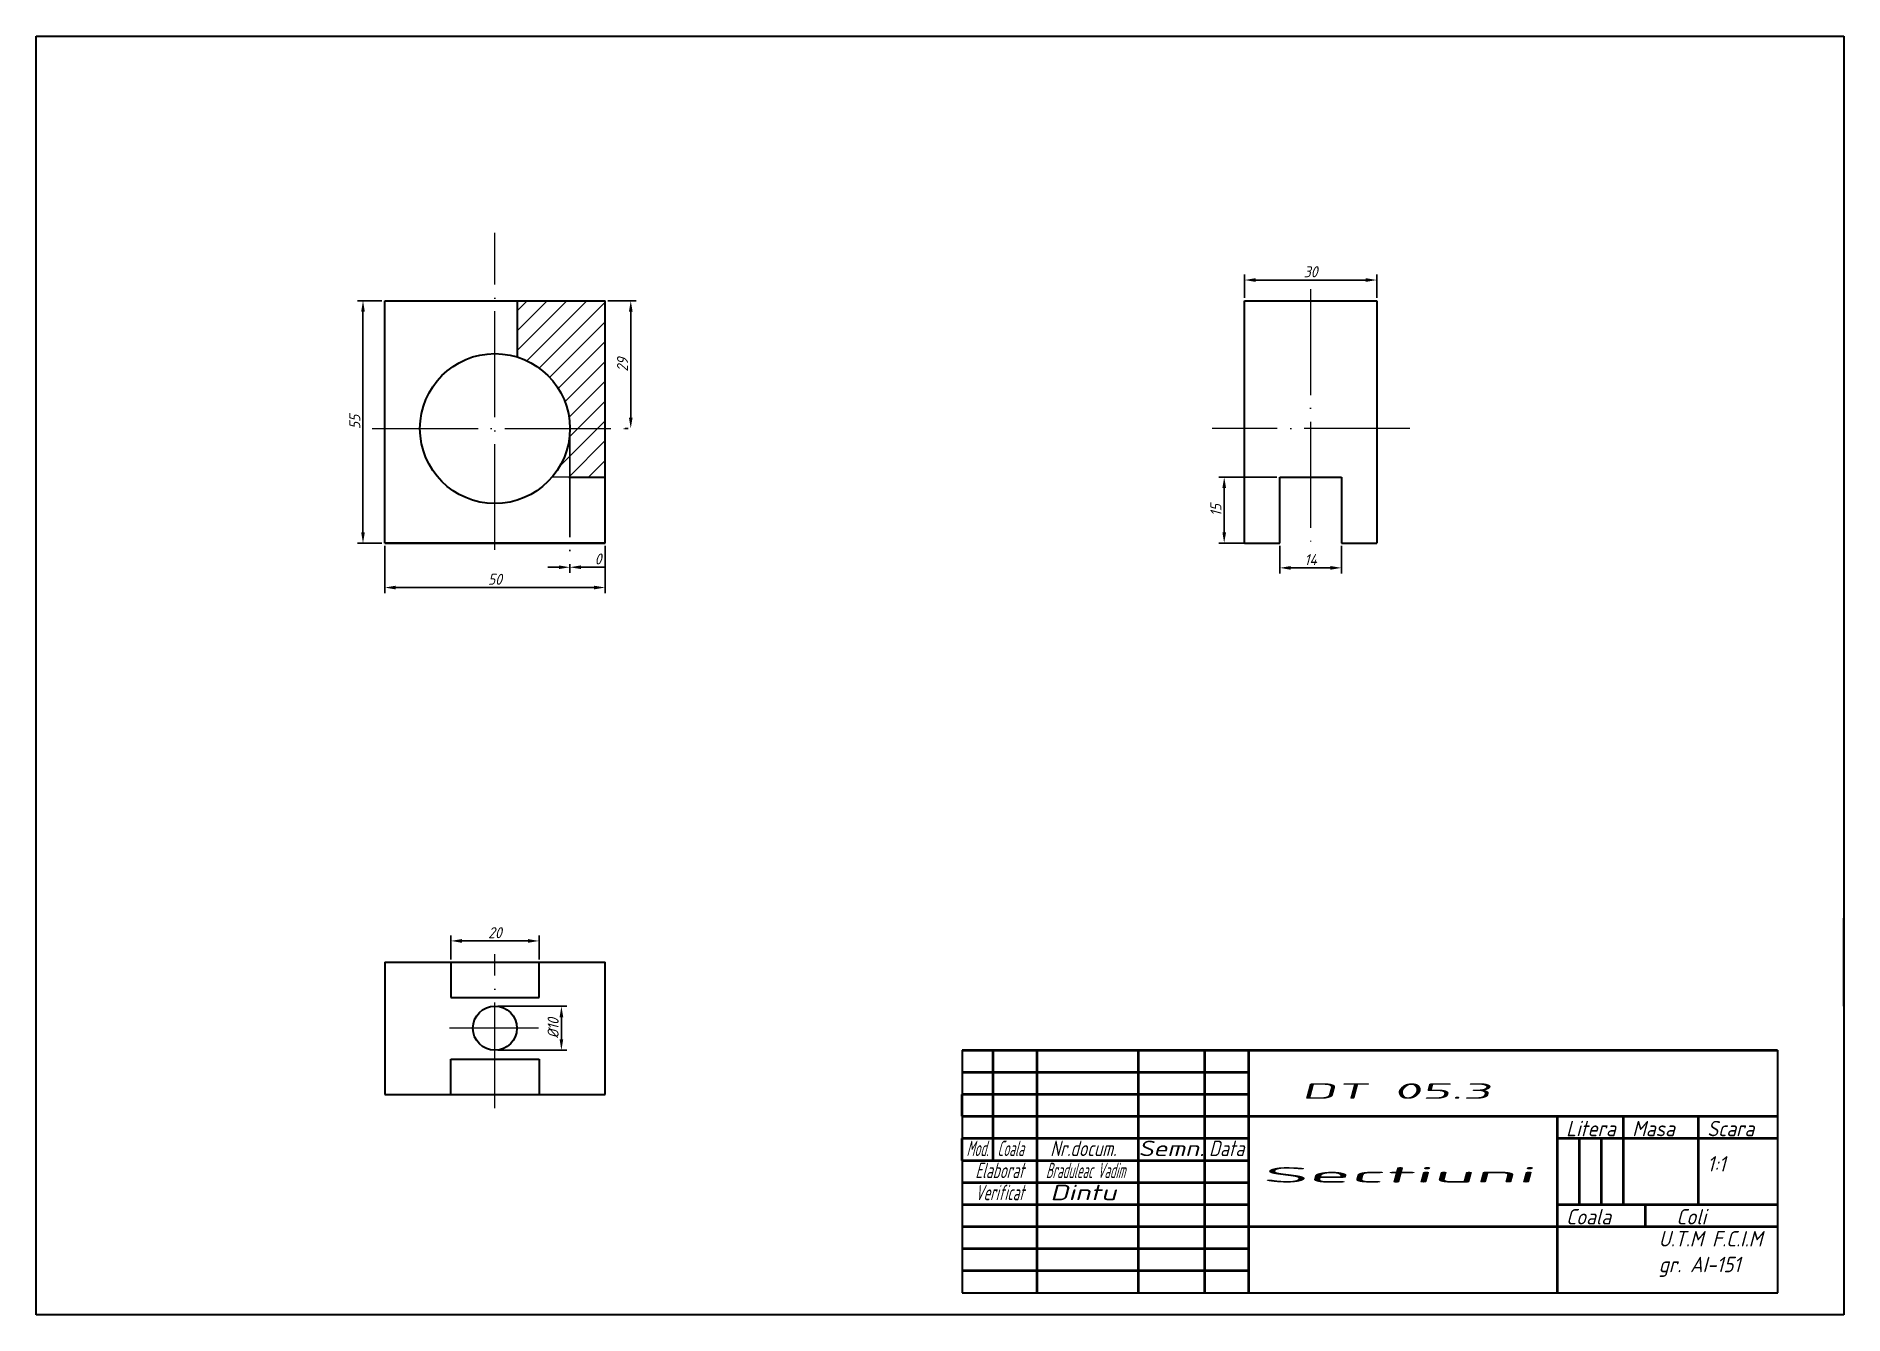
# Model space of a CAD drawing. Header units: millimetres. Extents: x 0 to 410, y 0 to 290.
import ezdxf
from ezdxf.enums import TextEntityAlignment as Align

# ---------------------------------------------------------------- set-up
doc = ezdxf.new("R2010")
doc.units = ezdxf.units.MM
doc.linetypes.add('ACAD_ISO02W100', pattern=[15, 12, -3])
doc.linetypes.add('ACAD_ISO04W100', pattern=[30, 24, -3, 0, -3])
for name, color, linetype, lineweight in [('Axe', 7, 'ACAD_ISO04W100', 30), ('contur', 7, 'Continuous', 80), ('cote', 7, 'Continuous', 30), ('Hasura', 7, 'Continuous', 30), ('Invizibil', 7, 'ACAD_ISO02W100', 30), ('Subtire', 7, 'Continuous', 30), ('Text3.5', 7, 'Continuous', 35)]:
    doc.layers.add(name, color=color, linetype=linetype, lineweight=lineweight)
doc.styles.get("Standard").update_dxf_attribs({"font": 'isocp.shx', "oblique": 15})
doc.dimstyles.new('ISO-25', dxfattribs={"dimtxt": 2.5, "dimasz": 2.5, "dimexe": 1.25, "dimexo": 0.625, "dimtad": 1, "dimtxsty": 'Standard', "dimcen": 2.5, "dimadec": 0, "dimazin": 0, "dimtfac": 1, "dimtmove": 0, "dimatfit": 3, "dimfxl": 0, "dimarcsym": 0})

# ---------------------------------------------------------------- blocks, each defined once
blk = doc.blocks.new('*D39')
at = {"layer": 'cote', "color": 0, "linetype": 'Continuous', "lineweight": -2}
for p, q in [((281.43, 190), (268.21, 190)), ((269.46, 187.5), (269.46, 177.5)), ((281.43, 175), (268.21, 175))]:
    blk.add_line(p, q, dxfattribs=at)
at = {"layer": 'cote', "color": 0, "linetype": 'Continuous', "lineweight": 15}
for points in [[(269.05, 187.5), (269.88, 187.5), (269.46, 190)], [(269.05, 177.5), (269.88, 177.5), (269.46, 175)]]:
    blk.add_solid(points, dxfattribs=at)
at = {"layer": 'Defpoints', "color": 0, "linetype": 'Continuous', "lineweight": 15}
for p in [(282.06, 190), (269.46, 175), (282.06, 175)]:
    blk.add_point(p, dxfattribs=at)
at = {"layer": 'cote', "color": 0, "linetype": 'Continuous', "lineweight": 15, "insert": (267.59, 182.5), "char_height": 2.5, "attachment_point": 5, "rotation": 90}
blk.add_mtext('15', dxfattribs=at)
blk = doc.blocks.new('*D40')
at = {"layer": 'cote', "color": 0, "linetype": 'Continuous', "lineweight": -2}
for p, q in [((282.06, 174.38), (282.06, 168.16)), ((296.06, 174.38), (296.06, 168.16)), ((284.56, 169.41), (293.56, 169.41))]:
    blk.add_line(p, q, dxfattribs=at)
at = {"layer": 'cote', "color": 0, "linetype": 'Continuous', "lineweight": 15}
for points in [[(284.56, 169.83), (284.56, 168.99), (282.06, 169.41)], [(293.56, 169.83), (293.56, 168.99), (296.06, 169.41)]]:
    blk.add_solid(points, dxfattribs=at)
at = {"layer": 'Defpoints', "color": 0, "linetype": 'Continuous', "lineweight": 15}
for p in [(282.06, 175), (296.06, 175), (296.06, 169.41)]:
    blk.add_point(p, dxfattribs=at)
at = {"layer": 'cote', "color": 0, "linetype": 'Continuous', "lineweight": 15, "insert": (289.06, 171.28), "char_height": 2.5, "attachment_point": 5}
blk.add_mtext('14', dxfattribs=at)
blk = doc.blocks.new('*D41')
at = {"layer": 'cote', "color": 0, "linetype": 'Continuous', "lineweight": -2}
for p, q in [((274.06, 230.62), (274.06, 235.94)), ((276.56, 234.69), (301.56, 234.69)), ((304.06, 230.62), (304.06, 235.94))]:
    blk.add_line(p, q, dxfattribs=at)
at = {"layer": 'cote', "color": 0, "linetype": 'Continuous', "lineweight": 15}
for points in [[(276.56, 235.11), (276.56, 234.27), (274.06, 234.69)], [(301.56, 235.11), (301.56, 234.27), (304.06, 234.69)]]:
    blk.add_solid(points, dxfattribs=at)
at = {"layer": 'Defpoints', "color": 0, "linetype": 'Continuous', "lineweight": 15}
for p in [(304.06, 234.69), (274.06, 230), (304.06, 230)]:
    blk.add_point(p, dxfattribs=at)
at = {"layer": 'cote', "color": 0, "linetype": 'Continuous', "lineweight": 15, "insert": (289.06, 236.56), "char_height": 2.5, "attachment_point": 5}
blk.add_mtext('30', dxfattribs=at)
blk = doc.blocks.new('*D42')
at = {"layer": 'cote', "color": 0, "linetype": 'Continuous', "lineweight": -2}
for p, q in [((94.06, 80.62), (94.06, 86.05)), ((96.56, 84.8), (111.56, 84.8)), ((114.06, 80.62), (114.06, 86.05))]:
    blk.add_line(p, q, dxfattribs=at)
at = {"layer": 'cote', "color": 0, "linetype": 'Continuous', "lineweight": 15}
for points in [[(96.56, 85.22), (96.56, 84.38), (94.06, 84.8)], [(111.56, 85.22), (111.56, 84.38), (114.06, 84.8)]]:
    blk.add_solid(points, dxfattribs=at)
at = {"layer": 'Defpoints', "color": 0, "linetype": 'Continuous', "lineweight": 15}
for p in [(114.06, 84.8), (94.06, 80), (114.06, 80)]:
    blk.add_point(p, dxfattribs=at)
at = {"layer": 'cote', "color": 0, "linetype": 'Continuous', "lineweight": 15, "insert": (104.06, 86.67), "char_height": 2.5, "attachment_point": 5}
blk.add_mtext('20', dxfattribs=at)
blk = doc.blocks.new('*D45')
at = {"layer": 'cote', "color": 0, "linetype": 'Continuous', "lineweight": -2}
for p, q in [((104.68, 70), (120.38, 70)), ((119.13, 67.5), (119.13, 62.5)), ((104.68, 60), (120.38, 60))]:
    blk.add_line(p, q, dxfattribs=at)
at = {"layer": 'cote', "color": 0, "linetype": 'Continuous', "lineweight": 15}
for points in [[(118.72, 67.5), (119.55, 67.5), (119.13, 70)], [(118.72, 62.5), (119.55, 62.5), (119.13, 60)]]:
    blk.add_solid(points, dxfattribs=at)
at = {"layer": 'Defpoints', "color": 0, "linetype": 'Continuous', "lineweight": 15}
for p in [(104.06, 70), (104.06, 60), (119.13, 60)]:
    blk.add_point(p, dxfattribs=at)
at = {"layer": 'cote', "color": 0, "linetype": 'Continuous', "lineweight": 15, "insert": (117.26, 65), "char_height": 2.5, "attachment_point": 5, "rotation": 90}
blk.add_mtext('%%c10', dxfattribs=at)
blk = doc.blocks.new('*D46')
at = {"layer": 'cote', "color": 0, "lineweight": -2}
for p, q in [((78.43, 230), (72.88, 230)), ((74.13, 227.5), (74.13, 177.5)), ((78.43, 175), (72.88, 175))]:
    blk.add_line(p, q, dxfattribs=at)
at = {"layer": 'cote', "color": 0, "lineweight": 15}
for points in [[(73.71, 227.5), (74.55, 227.5), (74.13, 230)], [(73.71, 177.5), (74.55, 177.5), (74.13, 175)]]:
    blk.add_solid(points, dxfattribs=at)
at = {"layer": 'Defpoints', "color": 0, "lineweight": 15}
for p in [(79.06, 230), (74.13, 175), (79.06, 175)]:
    blk.add_point(p, dxfattribs=at)
at = {"layer": 'cote', "color": 0, "lineweight": 15, "insert": (72.26, 202.5), "char_height": 2.5, "attachment_point": 5, "rotation": 90}
blk.add_mtext('55', dxfattribs=at)
blk = doc.blocks.new('*D50')
at = {"layer": 'cote', "color": 0, "lineweight": -2}
for p, q in [((79.06, 174.38), (79.06, 163.7)), ((129.06, 174.38), (129.06, 163.7)), ((81.56, 164.95), (126.56, 164.95))]:
    blk.add_line(p, q, dxfattribs=at)
at = {"layer": 'cote', "color": 0, "lineweight": 15}
for points in [[(81.56, 165.36), (81.56, 164.53), (79.06, 164.95)], [(126.56, 165.36), (126.56, 164.53), (129.06, 164.95)]]:
    blk.add_solid(points, dxfattribs=at)
at = {"layer": 'Defpoints', "color": 0, "lineweight": 15}
for p in [(79.06, 175), (129.06, 175), (129.06, 164.95)]:
    blk.add_point(p, dxfattribs=at)
at = {"layer": 'cote', "color": 0, "lineweight": 15, "insert": (104.06, 166.82), "char_height": 2.5, "attachment_point": 5}
blk.add_mtext('50', dxfattribs=at)
blk = doc.blocks.new('*D51')
at = {"layer": 'cote', "color": 0, "lineweight": -2}
for p, q in [((129.68, 230), (136.11, 230)), ((134.86, 227.5), (134.86, 203.5)), ((134.24, 201), (133.61, 201))]:
    blk.add_line(p, q, dxfattribs=at)
at = {"layer": 'cote', "color": 0, "lineweight": 15}
for points in [[(134.45, 227.5), (135.28, 227.5), (134.86, 230)], [(134.45, 203.5), (135.28, 203.5), (134.86, 201)]]:
    blk.add_solid(points, dxfattribs=at)
at = {"layer": 'Defpoints', "color": 0, "lineweight": 15}
for p in [(129.06, 230), (134.86, 201), (134.86, 201)]:
    blk.add_point(p, dxfattribs=at)
at = {"layer": 'cote', "color": 0, "lineweight": 15, "insert": (132.99, 215.5), "char_height": 2.5, "attachment_point": 5, "rotation": 90}
blk.add_mtext('29', dxfattribs=at)
blk = doc.blocks.new('*D53')
at = {"layer": 'Axe', "color": 0, "lineweight": -2}
for p, q in [((121.06, 200.38), (121.06, 168.3)), ((121.06, 200.38), (121.06, 168.3)), ((118.56, 169.55), (116.06, 169.55)), ((123.56, 169.55), (128.85, 169.55))]:
    blk.add_line(p, q, dxfattribs=at)
at = {"layer": 'Axe', "color": 0, "lineweight": 15}
for points in [[(118.56, 169.97), (118.56, 169.14), (121.06, 169.55)], [(123.56, 169.97), (123.56, 169.14), (121.06, 169.55)]]:
    blk.add_solid(points, dxfattribs=at)
at = {"layer": 'Defpoints', "color": 0, "lineweight": 15}
for p in [(121.06, 201), (121.06, 201), (121.06, 169.55)]:
    blk.add_point(p, dxfattribs=at)
at = {"layer": 'Axe', "color": 0, "lineweight": 15, "insert": (127.45, 171.43), "char_height": 2.5, "attachment_point": 5}
blk.add_mtext('0', dxfattribs=at)

msp = doc.modelspace()

# ---------------------------------------------------------------- hatches: boundary and pattern name
at = {"layer": 'Hasura', "linetype": 'ByBlock', "lineweight": 15}
h = msp.add_hatch(dxfattribs=at)
h.set_pattern_fill('ANSI31', color=256, style=0)
h.set_pattern_definition([(45, (34.0593, 0), (-2.245064, 2.245064), [])])
h.paths.add_polyline_path([(129.059, 230), (109.064, 230), (109.064, 217.247, -0.3291678), (121.059, 201, -0.177768), (117.021, 190), (129.059, 190)])

# ---------------------------------------------------------------- linework, layer by layer
at = {"layer": 'Axe', "lineweight": 5}
msp.add_line((104.06, 173.495), (104.065, 245.403), dxfattribs=at)
at = {"layer": 'Axe', "lineweight": 15}
for p, q in [((289.059, 232.61), (289.059, 173.439)), ((76.226, 201), (136.376, 201)), ((311.599, 201), (266.692, 201)), ((104.059, 46.869), (104.059, 81.796)), ((113.92, 65), (93.762, 65))]:
    msp.add_line(p, q, dxfattribs=at)
at = {"layer": 'Axe', "linetype": 'Continuous', "lineweight": 35}
for p, q in [((79.059, 175), (129.059, 175)), ((79.059, 175), (129.059, 175)), ((129.059, 175), (79.059, 175)), ((79.059, 80), (79.059, 50)), ((79.059, 80), (94.059, 80)), ((94.059, 80), (94.059, 72)), ((114.059, 72), (114.059, 80)), ((114.059, 80), (129.059, 80)), ((129.059, 50), (129.059, 80)), ((94.059, 72), (114.059, 72)), ((94.059, 50), (94.059, 58)), ((94.059, 58), (114.059, 58)), ((114.059, 58), (114.059, 50)), ((79.059, 50), (94.059, 50)), ((114.059, 50), (129.059, 50))]:
    msp.add_line(p, q, dxfattribs=at)
at = {"layer": 'contur', "linetype": 'Continuous', "lineweight": 35}
for p, q in [((79.059, 175), (79.059, 230)), ((79.059, 230), (129.059, 230)), ((129.059, 175), (129.059, 230)), ((274.059, 175), (274.059, 230)), ((274.059, 230), (304.059, 230)), ((304.059, 230), (304.059, 175)), ((282.059, 175), (282.059, 190)), ((282.059, 190), (296.059, 190)), ((296.059, 190), (296.059, 175)), ((274.059, 175), (282.059, 175)), ((296.059, 175), (304.059, 175))]:
    msp.add_line(p, q, dxfattribs=at)
at = {"layer": 'contur', "lineweight": 35}
for p, q in [((109.064, 230), (109.064, 217.161)), ((120.786, 190), (129.059, 190)), ((410, 70), (410, 90)), ((94.059, 80), (114.059, 80)), ((94.059, 50), (114.059, 50))]:
    msp.add_line(p, q, dxfattribs=at)
at = {"layer": 'contur', "lineweight": 30}
msp.add_line((410, 70), (410, 70), dxfattribs=at)
at = {"layer": 'contur', "const_width": 0.6}
for points in [[(210, 60), (395, 60)], [(217, 60), (217, 35)], [(227, 60), (227, 5)], [(250, 60), (250, 5)], [(265, 60), (265, 5)], [(275, 60), (275, 5)], [(210, 55), (275, 55)], [(275, 55), (275, 50)], [(275, 50), (210, 50)], [(210, 50), (210, 45)], [(210, 45), (275, 45)], [(275, 45), (395, 45)], [(275, 45), (275, 40)], [(275, 40), (210, 40)], [(210, 35), (275, 35)], [(210, 30), (275, 30)], [(210, 25), (275, 25)], [(210, 20), (275, 20)], [(275, 20), (395, 20)], [(210, 15), (275, 15)], [(275, 15), (275, 15)], [(275, 15), (275, 15)], [(210, 10), (275, 10)]]:
    msp.add_lwpolyline(points, dxfattribs=at)
at = {"layer": 'contur', "lineweight": 50, "const_width": 0.6}
msp.add_lwpolyline([(210, 40), (210, 35)], dxfattribs=at)
at = {"layer": 'contur', "linetype": 'Continuous', "lineweight": 35}
for centre, radius in [((104.059, 201), 17), ((104.059, 65), 5)]:
    msp.add_circle(centre, radius, dxfattribs=at)
at = {"layer": 'cote', "lineweight": 15}
for p, q in [((129.059, 230), (129.059, 230)), ((129.059, 230), (129.059, 201)), ((129.059, 229.704), (129.059, 200.704)), ((120.786, 190), (116.918, 190))]:
    msp.add_line(p, q, dxfattribs=at)
at = {"layer": 'Invizibil', "lineweight": 15}
for p, q in [((104.064, 230), (109.064, 230)), ((129.059, 175), (129.059, 190)), ((129.059, 175), (129.059, 190))]:
    msp.add_line(p, q, dxfattribs=at)
at = {"layer": 'Subtire', "const_width": 0.6}
for points in [[(275, 45), (345, 45)], [(345, 45), (345, 20)], [(345, 45), (360, 45)], [(345, 45), (345, 40)], [(345, 45), (345, 45)], [(345, 45), (345, 45)], [(360, 45), (377, 45)], [(360, 45), (360, 25)], [(377, 45), (377, 25)], [(345, 40), (395, 40)], [(345, 40), (350, 40)], [(350, 40), (350, 25)], [(350, 40), (355, 40)], [(350, 40), (350, 40)], [(355, 40), (355, 25)], [(395, 25), (345, 25)], [(360, 25), (365, 25)], [(365, 25), (365, 20)], [(377, 25), (395, 25)], [(395, 25), (395, 25)], [(345, 20), (345, 5)]]:
    msp.add_lwpolyline(points, dxfattribs=at)
at = {"layer": 'Text3.5'}
for p, q in [((0, 0), (0, 290)), ((0, 290), (410, 290)), ((410, 290), (410, 0)), ((210, 60), (210, 5)), ((395, 5), (395, 60)), ((210, 5), (395, 5)), ((410, 0), (0, 0))]:
    msp.add_line(p, q, dxfattribs=at)

# ---------------------------------------------------------------- texts
at = {"layer": 'Text3.5', "oblique": 15}
for s, width, p, p2 in [('DT 05.3', 2.862854, (287, 49), (330, 49)), ('Data', 0.850896, (266, 36), (274, 36)), ('Sectiuni', 3.89325, (278, 30), (340, 30))]:
    msp.add_text(s, height=3.5, dxfattribs=dict(at, width=width)).set_placement(p, p2, align=Align.FIT)
at = {"layer": 'Text3.5', "lineweight": 50, "oblique": 15}
for s, width, p, p2 in [('Mod.', 0.58309, (211, 36), (216, 36)), ('Coala', 0.55546, (218, 36), (224, 36)), ('Nr.docum.', 0.78637, (230, 36), (245, 36)), ('Elaborat', 0.634921, (213, 31), (224, 31)), ('Braduleac Vadim', 0.530944, (229, 31), (247, 31)), ('Verificat', 0.610264, (213, 26), (224, 26)), ('Dintu', 1.452785, (230, 26), (245, 26))]:
    msp.add_text(s, height=3.5, dxfattribs=dict(at, width=width)).set_placement(p, p2, align=Align.FIT)
at = {"layer": 'Text3.5', "lineweight": 35, "oblique": 15, "width": 1.318681}
msp.add_text('Semn.', height=3.5, dxfattribs=at).set_placement((250, 36), (265, 36), align=Align.FIT)
at = {"layer": 'Text3.5', "char_height": 3.5, "attachment_point": 1}
for s, insert, width in [('Litera', (347, 44), 11), ('Masa', (362, 44), 11), ('Scara', (379, 44), 11), ('1:1', (379, 36), 15), ('Coala', (347, 24), 11), ('Coli', (372, 24), 11), ('U.T.M F.C.I.M gr. AI-151', (368, 19), 25)]:
    msp.add_mtext(s, dxfattribs=dict(at, insert=insert, width=width))

# ---------------------------------------------------------------- dimensions: what is measured, and where the dimension line sits
at = {"layer": 'Axe', "lineweight": 15}
dim = msp.add_linear_dim(base=(121.059281522, 169.552665462), p1=(121.059281522, 201), p2=(121.059281522, 201), dimstyle='ISO-25', dxfattribs=at)
dim.commit()
dim.dimension.update_dxf_attribs({"geometry": '*D53', "text_midpoint": (127.454199218, 171.427665462)})
at = {"layer": 'cote', "linetype": 'Continuous', "lineweight": 15}
for base, p1, p2, picture, middle in [((304.059, 234.689), (274.059, 230), (304.059, 230), '*D41', (289.059, 236.564)), ((296.059, 169.409), (282.059, 175), (296.059, 175), '*D40', (289.059, 171.284)), ((114.059, 84.8), (94.059, 80), (114.059, 80), '*D42', (104.059, 86.675))]:
    dim = msp.add_linear_dim(base=base, p1=p1, p2=p2, dimstyle='ISO-25', dxfattribs=at)
    dim.commit()
    dim.dimension.update_dxf_attribs({"geometry": picture, "text_midpoint": middle})
at = {"layer": 'cote', "lineweight": 15}
for base, p1, p2, picture, middle in [((74.13, 175), (79.059, 230), (79.059, 175), '*D46', (72.255, 202.5)), ((134.862, 201), (129.059, 230), (134.862, 201), '*D51', (132.987, 215.5))]:
    dim = msp.add_linear_dim(base=base, p1=p1, p2=p2, angle=90, dimstyle='ISO-25', dxfattribs=at)
    dim.commit()
    dim.dimension.update_dxf_attribs({"geometry": picture, "text_midpoint": middle})
at = {"layer": 'cote', "linetype": 'Continuous', "lineweight": 15}
dim = msp.add_linear_dim(base=(269.463, 175), p1=(282.059, 190), p2=(282.059, 175), angle=90, dimstyle='ISO-25', dxfattribs=at)
dim.commit()
dim.dimension.update_dxf_attribs({"geometry": '*D39', "text_midpoint": (267.588, 182.5)})
at = {"layer": 'cote', "lineweight": 15}
dim = msp.add_linear_dim(base=(129.059, 164.947), p1=(79.059, 175), p2=(129.059, 175), dimstyle='ISO-25', dxfattribs=at)
dim.commit()
dim.dimension.update_dxf_attribs({"geometry": '*D50', "text_midpoint": (104.059, 166.822)})
at = {"layer": 'cote', "linetype": 'Continuous', "lineweight": 15}
dim = msp.add_linear_dim(base=(119.135, 60), p1=(104.059, 70), p2=(104.059, 60), angle=90, text='%%c<>', dimstyle='ISO-25', dxfattribs=at)
dim.commit()
dim.dimension.update_dxf_attribs({"geometry": '*D45', "text_midpoint": (117.26, 65)})

doc.saveas('drawing.dxf')
